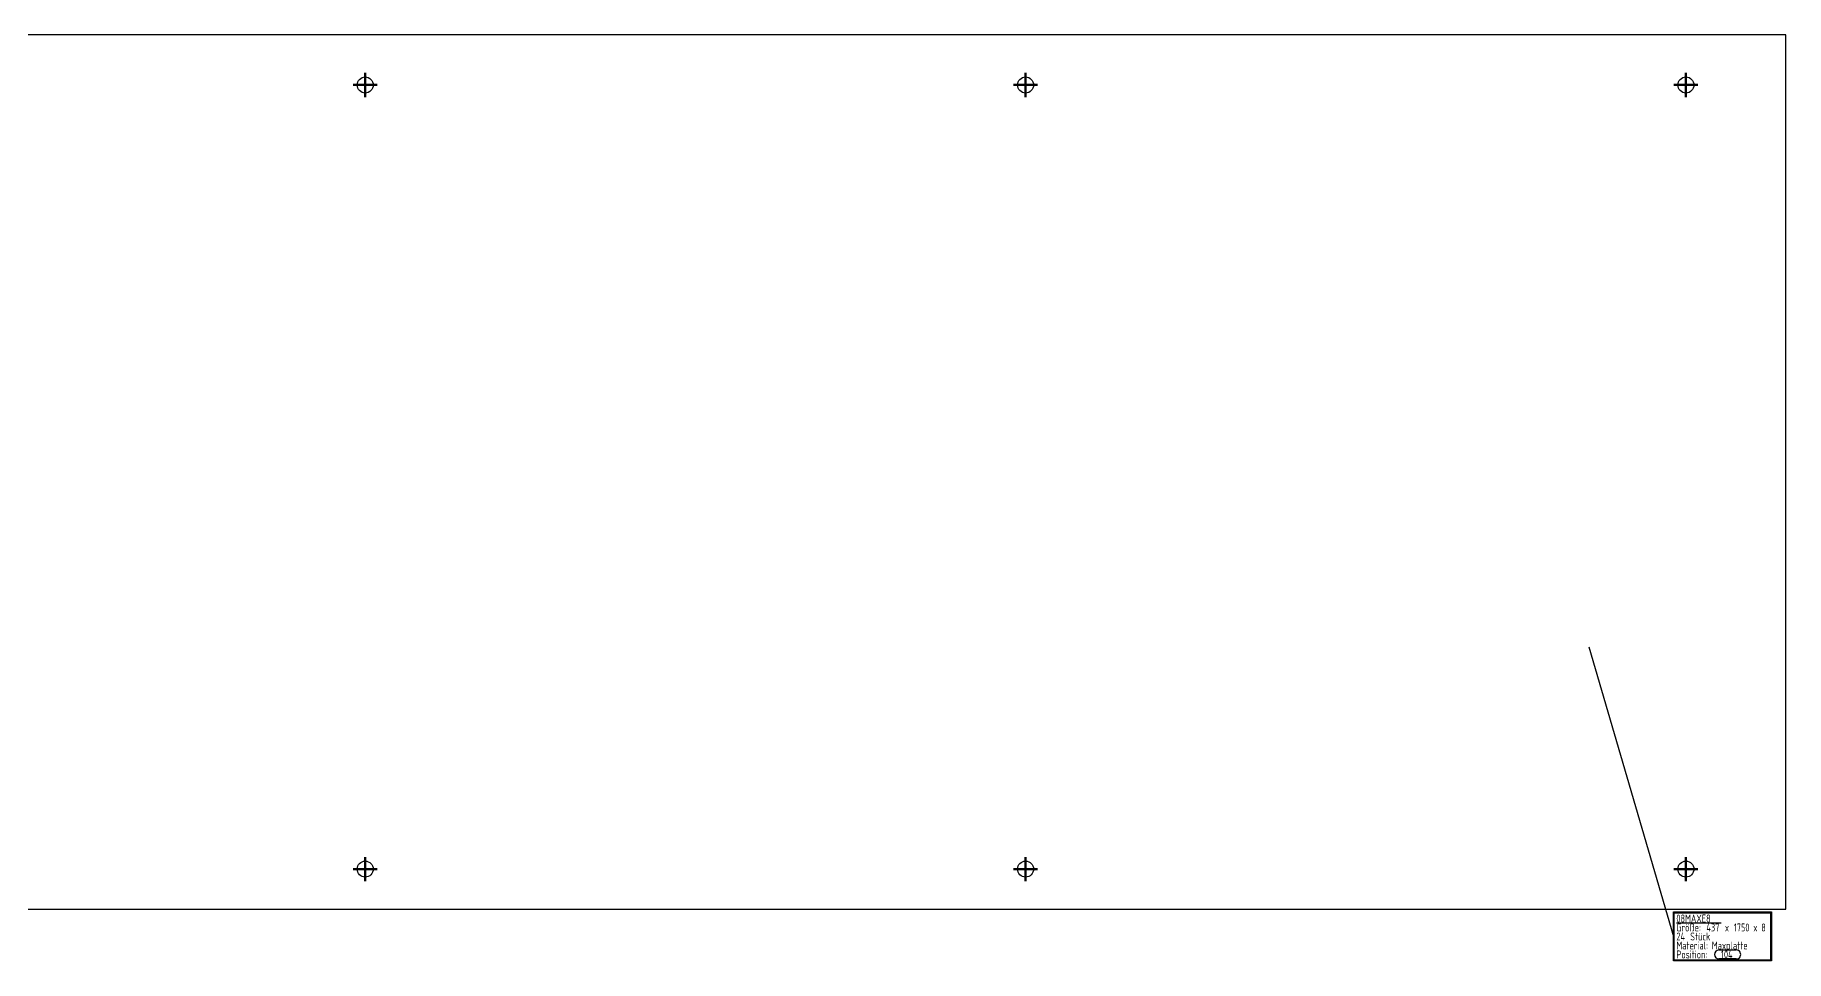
# Model space of a CAD drawing. Header units: millimetres. Extents: x -1 to 1749, y -8600 to -1376.
# Drawn here: x 874 to 1749, y -2144 to -1681 of the extents above; entities that cross this region are included whole.
import ezdxf
from ezdxf.enums import TextEntityAlignment as Align

# ---------------------------------------------------------------- set-up
doc = ezdxf.new("R2010")
doc.units = ezdxf.units.MM
doc.linetypes.add('STRICHPUNKT2', pattern=[18.5, 10, -4, 0.5, -4])
doc.layers.get('0').update_dxf_attribs({"linetype": 'CONTINUOUS'})
doc.layers.add('DIM49', color=4, linetype='CONTINUOUS')
doc.layers.add('TXT_ALL', color=7, linetype='CONTINUOUS')
doc.layers.add('LE_ALL', color=7, linetype='CONTINUOUS', lineweight=50)
doc.styles.add('ISOCPEUR', font='ISOCPEUR.ttf')

# ---------------------------------------------------------------- blocks, each defined once
blk = doc.blocks.new('SHAPE_00106', base_point=(1650.55, -1986.94))
at = {"layer": 'DIM49', "color": 1}
for p, q in [((1650.55, -1986.94), (1692.73, -2131.76)), ((1694.23, -2125.01), (1716.57, -2125.01)), ((1715.48, -2138.51), (1724.15, -2138.51)), ((1724.15, -2143.01), (1715.48, -2143.01))]:
    blk.add_line(p, q, dxfattribs=at)
for points in [[(1692.73, -2119.51), (1741.73, -2119.51), (1741.73, -2144.01), (1692.73, -2144.01)], [(1693.13, -2119.91), (1741.33, -2119.91), (1741.33, -2143.61), (1693.13, -2143.61)]]:
    blk.add_lwpolyline(points, close=True, dxfattribs=at)
for centre, start_param, end_param in [((1715.48, -2140.76), 3.141593, 0), ((1724.15, -2140.76), 0, 3.141593)]:
    blk.add_ellipse(centre, major_axis=(0, -2.25), ratio=1, start_param=start_param, end_param=end_param, dxfattribs=at)
at = {"layer": 'TXT_ALL', "color": 1, "style": 'ISOCPEUR', "width": 0.65}
for s, p in [('08MAXE8', (1694.23, -2122.76)), ('Größe:', (1694.23, -2127.26)), ('437', (1709.23, -2127.26)), ('1750 x 8', (1722.9, -2127.26)), ('24', (1694.23, -2131.76)), ('Material: Maxplatte', (1694.23, -2136.26)), (' Stück', (1699.23, -2131.76)), (' x', (1716.57, -2127.26)), ('Position:', (1694.23, -2140.76)), ('104', (1716.48, -2140.76))]:
    blk.add_text(s, height=4, dxfattribs=at).set_placement(p, align=Align.MIDDLE_LEFT)
blk = doc.blocks.new('08MAXE8_00016', base_point=(1695, -1706.04))
blk.add_lwpolyline([(1749, -2118.04), (1749, -1681.04), (-1, -1681.04), (-1, -2118.04)], close=True)
for centre in [(1039, -1706.04), (1369, -1706.04), (1699, -1706.04), (1039, -2098.04), (1369, -2098.04), (1699, -2098.04)]:
    blk.add_circle(centre, 4)
blk.add_blockref('SHAPE_00106', (1650.55, -1986.94))
blk = doc.blocks.new('_00018', base_point=(49, -2098.04))
at = {"layer": 'LE_ALL', "color": 1, "linetype": 'STRICHPUNKT2'}
for p, q in [((49, -1706.04), (43, -1706.04)), ((49, -1706.04), (43, -1706.04)), ((49, -1706.04), (49, -1700.04)), ((49, -1706.04), (49, -1700.04)), ((49, -1706.04), (55, -1706.04)), ((49, -1706.04), (49, -1712.04)), ((49, -1706.04), (55, -1706.04)), ((49, -1706.04), (49, -1712.04)), ((379, -1706.04), (373, -1706.04)), ((379, -1706.04), (373, -1706.04)), ((379, -1706.04), (379, -1700.04)), ((379, -1706.04), (379, -1700.04)), ((379, -1706.04), (385, -1706.04)), ((379, -1706.04), (379, -1712.04)), ((379, -1706.04), (385, -1706.04)), ((379, -1706.04), (379, -1712.04)), ((709, -1706.04), (703, -1706.04)), ((709, -1706.04), (703, -1706.04)), ((709, -1706.04), (709, -1700.04)), ((709, -1706.04), (709, -1700.04)), ((709, -1706.04), (715, -1706.04)), ((709, -1706.04), (709, -1712.04)), ((709, -1706.04), (715, -1706.04)), ((709, -1706.04), (709, -1712.04)), ((1039, -1706.04), (1033, -1706.04)), ((1039, -1706.04), (1033, -1706.04)), ((1039, -1706.04), (1039, -1700.04)), ((1039, -1706.04), (1039, -1700.04)), ((1039, -1706.04), (1045, -1706.04)), ((1039, -1706.04), (1039, -1712.04)), ((1039, -1706.04), (1045, -1706.04)), ((1039, -1706.04), (1039, -1712.04)), ((1369, -1706.04), (1363, -1706.04)), ((1369, -1706.04), (1363, -1706.04)), ((1369, -1706.04), (1369, -1700.04)), ((1369, -1706.04), (1369, -1700.04)), ((1369, -1706.04), (1375, -1706.04)), ((1369, -1706.04), (1369, -1712.04)), ((1369, -1706.04), (1375, -1706.04)), ((1369, -1706.04), (1369, -1712.04)), ((1699, -1706.04), (1693, -1706.04)), ((1699, -1706.04), (1693, -1706.04)), ((1699, -1706.04), (1699, -1700.04)), ((1699, -1706.04), (1699, -1700.04)), ((1699, -1706.04), (1705, -1706.04)), ((1699, -1706.04), (1699, -1712.04)), ((1699, -1706.04), (1705, -1706.04)), ((1699, -1706.04), (1699, -1712.04)), ((49, -2098.04), (43, -2098.04)), ((49, -2098.04), (43, -2098.04)), ((49, -2098.04), (49, -2092.04)), ((49, -2098.04), (49, -2092.04)), ((49, -2098.04), (55, -2098.04)), ((49, -2098.04), (49, -2104.04)), ((49, -2098.04), (55, -2098.04)), ((49, -2098.04), (49, -2104.04)), ((379, -2098.04), (373, -2098.04)), ((379, -2098.04), (373, -2098.04)), ((379, -2098.04), (379, -2092.04)), ((379, -2098.04), (379, -2092.04)), ((379, -2098.04), (385, -2098.04)), ((379, -2098.04), (379, -2104.04)), ((379, -2098.04), (385, -2098.04)), ((379, -2098.04), (379, -2104.04)), ((709, -2098.04), (703, -2098.04)), ((709, -2098.04), (703, -2098.04)), ((709, -2098.04), (709, -2092.04)), ((709, -2098.04), (709, -2092.04)), ((709, -2098.04), (715, -2098.04)), ((709, -2098.04), (709, -2104.04)), ((709, -2098.04), (715, -2098.04)), ((709, -2098.04), (709, -2104.04)), ((1039, -2098.04), (1033, -2098.04)), ((1039, -2098.04), (1033, -2098.04)), ((1039, -2098.04), (1039, -2092.04)), ((1039, -2098.04), (1039, -2092.04)), ((1039, -2098.04), (1045, -2098.04)), ((1039, -2098.04), (1039, -2104.04)), ((1039, -2098.04), (1045, -2098.04)), ((1039, -2098.04), (1039, -2104.04)), ((1369, -2098.04), (1363, -2098.04)), ((1369, -2098.04), (1363, -2098.04)), ((1369, -2098.04), (1369, -2092.04)), ((1369, -2098.04), (1369, -2092.04)), ((1369, -2098.04), (1375, -2098.04)), ((1369, -2098.04), (1369, -2104.04)), ((1369, -2098.04), (1375, -2098.04)), ((1369, -2098.04), (1369, -2104.04)), ((1699, -2098.04), (1693, -2098.04)), ((1699, -2098.04), (1693, -2098.04)), ((1699, -2098.04), (1699, -2092.04)), ((1699, -2098.04), (1699, -2092.04)), ((1699, -2098.04), (1705, -2098.04)), ((1699, -2098.04), (1699, -2104.04)), ((1699, -2098.04), (1705, -2098.04)), ((1699, -2098.04), (1699, -2104.04))]:
    blk.add_line(p, q, dxfattribs=at)
blk = doc.blocks.new('_00017')
blk.add_blockref('_00018', (49, -2098.04))
blk = doc.blocks.new('08MAXE8_00015')
for name, p in [('08MAXE8_00016', (1695, -1706.04)), ('_00017', (0, 0))]:
    blk.add_blockref(name, p)
blk = doc.blocks.new('Maxplatten R2_3_16_ 1.+2.OG_00014')
blk.add_blockref('08MAXE8_00015', (0, 0))
blk = doc.blocks.new('Maxplatten_00013')
blk.add_blockref('Maxplatten R2_3_16_ 1.+2.OG_00014', (0, 0))
blk = doc.blocks.new('Hauptbaugruppe_00012')
blk.add_blockref('Maxplatten_00013', (0, 0))
blk = doc.blocks.new('_A3D0058_00011')
blk.add_blockref('Hauptbaugruppe_00012', (0, 0))
blk = doc.blocks.new('_ANS0058_00010')
blk.add_blockref('_A3D0058_00011', (0, 0))

msp = doc.modelspace()

# ---------------------------------------------------------------- block references
msp.add_blockref('_ANS0058_00010', (0, 0))

doc.saveas('drawing.dxf')
